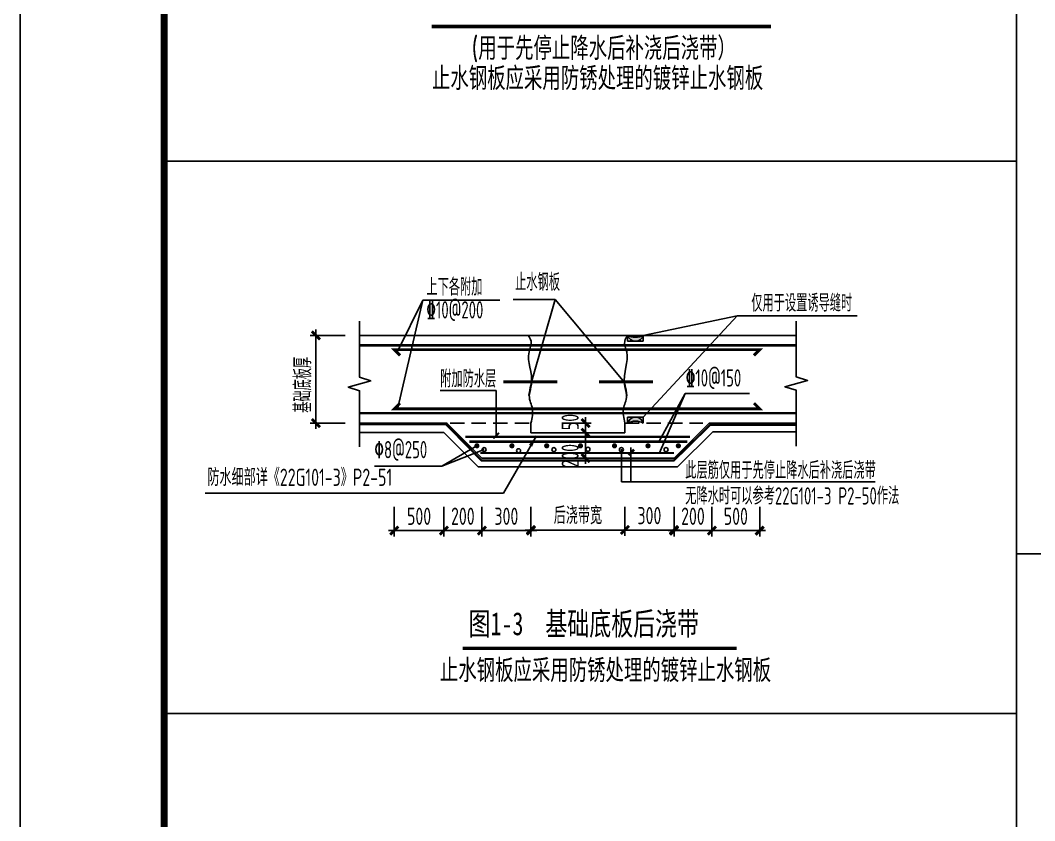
# Model space of a CAD drawing. Extents: x 698102 to 803227, y -138366 to 57555.
# Drawn here: x 698102 to 715741, y -122806 to -108891 of the extents above; entities that cross this region are included whole.
import ezdxf
from ezdxf.enums import TextEntityAlignment as Align

# ---------------------------------------------------------------- set-up
doc = ezdxf.new("R2010")
doc.units = 0
doc.header["$LTSCALE"] = 500
doc.linetypes.add('DASH', pattern=[0.35, 0.25, -0.1])
doc.linetypes.add('DASHED', pattern=[0.75, 0.5, -0.25])
doc.layers.get('0').update_dxf_attribs({"linetype": 'CONTINUOUS'})
doc.layers.get('Defpoints').update_dxf_attribs({"color": 1, "linetype": 'CONTINUOUS'})
doc.layers.add('_TSZ_PLOT_MARK', color=1, linetype='CONTINUOUS', plot=False)
for name, color, linetype in [('A-ANNO-TITLE', 4, 'CONTINUOUS'), ('DIM', 83, 'CONTINUOUS'), ('REINL', 12, 'CONTINUOUS'), ('TAB', 132, 'CONTINUOUS'), ('TEXT', 7, 'CONTINUOUS'), ('THICK', 6, 'CONTINUOUS'), ('THIN', 131, 'CONTINUOUS'), ('WALL_DE', 25, 'CONTINUOUS'), ('图层1', 6, 'DASHED')]:
    doc.layers.add(name, color=color, linetype=linetype)
doc.styles.add('TSSD_Dimension', font='Tssdeng.shx', dxfattribs={"width": 0.7, "bigfont": 'hztxt.shx'})
doc.styles.add('TSSD_Norm', font='tssdeng.shx', dxfattribs={"width": 0.8, "bigfont": 'hztxt.shx'})
doc.styles.add('TSSD_Rein', font='tssdeng.shx', dxfattribs={"width": 0.7, "bigfont": 'hztxt.shx'})
doc.styles.add('黑体', font='simhei.ttf')
doc.dimstyles.get("Standard").update_dxf_attribs({"dimtxt": 0.18, "dimasz": 0.18, "dimexe": 0.18, "dimexo": 0.0625, "dimgap": 0.09, "dimtad": 0, "dimtih": 1, "dimtoh": 1, "dimdec": 4, "dimzin": 0, "dimdsep": 46, "dimtxsty": 'Standard', "dimcen": 0.09, "dimadec": 0, "dimazin": 0, "dimtfac": 1, "dimtdec": 4, "dimtofl": 0, "dimtmove": 0, "dimatfit": 3, "dimfxl": 1, "dimtolj": 1, "dimtzin": 0, "dimarcsym": 0})
doc.dimstyles.new('TSSD_100_100', dxfattribs={"dimtxt": 300, "dimasz": 100, "dimexe": 100, "dimexo": 250, "dimgap": 100, "dimtad": 1, "dimdec": 0, "dimzin": 0, "dimdsep": 46, "dimtxsty": 'TSSD_Dimension', "dimblk": 'ARCHTICK', "dimcen": 0, "dimdle": 100, "dimclrt": 7, "dimadec": 0, "dimazin": 0, "dimtfac": 1, "dimtdec": 0, "dimtix": 1, "dimtmove": 2, "dimatfit": 3, "dimfxl": 800, "dimfxlon": 1, "dimtolj": 1, "dimtzin": 0, "dimarcsym": 0})

# ---------------------------------------------------------------- blocks, each defined once
blk = doc.blocks.new('_ArchTick')
at = {"color": 0, "linetype": 'ByBlock', "const_width": 0.5}
blk.add_lwpolyline([(-0.71, -0.71), (0.71, 0.71)], dxfattribs=at)
blk = doc.blocks.new('*D220')
at = {"layer": 'Defpoints', "color": 0, "transparency": 16777216}
for p in [(703241, -114369), (704000, -114369), (704000, -115893)]:
    blk.add_point(p, dxfattribs=at)
at = {"layer": 'DIM', "color": 0, "lineweight": -2, "transparency": 16777216}
for p, q in [((703241, -115993), (703241, -114269)), ((703750, -114369), (703141, -114369)), ((703750, -115893), (703141, -115893))]:
    blk.add_line(p, q, dxfattribs=at)
at = {"layer": 'DIM', "color": 0, "lineweight": -2, "transparency": 16777216, "xscale": 100, "yscale": 100, "zscale": 100}
for p, rotation in [((703241, -114369), 90), ((703241, -115893), 270)]:
    blk.add_blockref('_ArchTick', p, dxfattribs=dict(at, rotation=rotation))
blk = doc.blocks.new('*D221')
at = {"layer": 'Defpoints', "color": 0, "transparency": 16777216}
for p in [(707268, -115893), (707268, -116063), (707931, -115893)]:
    blk.add_point(p, dxfattribs=at)
at = {"layer": 'DIM', "color": 0, "lineweight": -2, "transparency": 16777216}
for p, q in [((707931, -115893), (707931, -115793)), ((707518, -115893), (708031, -115893)), ((707518, -116063), (708031, -116063)), ((707931, -116063), (707931, -115893)), ((707931, -116063), (707931, -116163))]:
    blk.add_line(p, q, dxfattribs=at)
at = {"layer": 'DIM', "color": 0, "lineweight": -2, "transparency": 16777216, "xscale": 100, "yscale": 100, "zscale": 100}
for p, rotation in [((707931, -115893), 270), ((707931, -116063), 90)]:
    blk.add_blockref('_ArchTick', p, dxfattribs=dict(at, rotation=rotation))
at = {"layer": 'DIM', "color": 7, "transparency": 16777216, "insert": (707663, -115874), "char_height": 300, "attachment_point": 5, "rotation": 90, "style": 'TSSD_Dimension'}
blk.add_mtext('\\A1;50', dxfattribs=at)
blk = doc.blocks.new('*D222')
at = {"layer": 'Defpoints', "color": 0, "transparency": 16777216}
for p in [(706127, -117101), (706981, -117101), (706981, -117763)]:
    blk.add_point(p, dxfattribs=at)
at = {"layer": 'DIM', "color": 0, "lineweight": -2, "transparency": 16777216}
for p, q in [((706127, -117351), (706127, -117863)), ((706981, -117351), (706981, -117863)), ((706027, -117763), (707081, -117763))]:
    blk.add_line(p, q, dxfattribs=at)
at = {"layer": 'DIM', "color": 0, "lineweight": -2, "transparency": 16777216, "xscale": 100, "yscale": 100, "zscale": 100, "rotation": 180}
blk.add_blockref('_ArchTick', (706127, -117763), dxfattribs=at)
at = {"layer": 'DIM', "color": 0, "lineweight": -2, "transparency": 16777216, "xscale": 100, "yscale": 100, "zscale": 100}
blk.add_blockref('_ArchTick', (706981, -117763), dxfattribs=at)
at = {"layer": 'DIM', "color": 7, "transparency": 16777216, "insert": (706554, -117513), "char_height": 300, "attachment_point": 5, "style": 'TSSD_Dimension'}
blk.add_mtext('\\A1;300', dxfattribs=at)
blk = doc.blocks.new('*D223')
at = {"layer": 'Defpoints', "color": 0, "transparency": 16777216}
for p in [(708614, -117101), (709469, -117101), (709469, -117752)]:
    blk.add_point(p, dxfattribs=at)
at = {"layer": 'DIM', "color": 0, "lineweight": -2, "transparency": 16777216}
for p, q in [((708614, -117351), (708614, -117852)), ((709469, -117351), (709469, -117852)), ((708514, -117752), (709569, -117752))]:
    blk.add_line(p, q, dxfattribs=at)
at = {"layer": 'DIM', "color": 0, "lineweight": -2, "transparency": 16777216, "xscale": 100, "yscale": 100, "zscale": 100, "rotation": 180}
blk.add_blockref('_ArchTick', (708614, -117752), dxfattribs=at)
at = {"layer": 'DIM', "color": 0, "lineweight": -2, "transparency": 16777216, "xscale": 100, "yscale": 100, "zscale": 100}
blk.add_blockref('_ArchTick', (709469, -117752), dxfattribs=at)
at = {"layer": 'DIM', "color": 7, "transparency": 16777216, "insert": (709041, -117502), "char_height": 300, "attachment_point": 5, "style": 'TSSD_Dimension'}
blk.add_mtext('\\A1;300', dxfattribs=at)
blk = doc.blocks.new('*D224')
at = {"layer": 'Defpoints', "color": 0, "transparency": 16777216}
for p in [(706981, -117101), (708614, -117101), (708614, -117752)]:
    blk.add_point(p, dxfattribs=at)
at = {"layer": 'DIM', "color": 0, "lineweight": -2, "transparency": 16777216}
for p, q in [((706981, -117351), (706981, -117852)), ((708614, -117351), (708614, -117852)), ((706881, -117752), (708714, -117752))]:
    blk.add_line(p, q, dxfattribs=at)
at = {"layer": 'DIM', "color": 0, "lineweight": -2, "transparency": 16777216, "xscale": 100, "yscale": 100, "zscale": 100, "rotation": 180}
blk.add_blockref('_ArchTick', (706981, -117752), dxfattribs=at)
at = {"layer": 'DIM', "color": 0, "lineweight": -2, "transparency": 16777216, "xscale": 100, "yscale": 100, "zscale": 100}
blk.add_blockref('_ArchTick', (708614, -117752), dxfattribs=at)
at = {"layer": 'DIM', "color": 7, "transparency": 16777216, "insert": (707798, -117502), "char_height": 300, "attachment_point": 5, "style": 'TSSD_Dimension'}
blk.add_mtext('\\A1;后浇带宽 ', dxfattribs=at)
blk = doc.blocks.new('*D225')
at = {"layer": 'Defpoints', "color": 0, "transparency": 16777216}
for p in [(707268, -116063), (707931, -116063), (706413, -116503)]:
    blk.add_point(p, dxfattribs=at)
at = {"layer": 'DIM', "color": 0, "lineweight": -2, "transparency": 16777216}
for p, q in [((707518, -116063), (708031, -116063)), ((707931, -116603), (707931, -115963)), ((707131, -116503), (708031, -116503))]:
    blk.add_line(p, q, dxfattribs=at)
at = {"layer": 'DIM', "color": 0, "lineweight": -2, "transparency": 16777216, "xscale": 100, "yscale": 100, "zscale": 100}
for p, rotation in [((707931, -116063), 90), ((707931, -116503), 270)]:
    blk.add_blockref('_ArchTick', p, dxfattribs=dict(at, rotation=rotation))
at = {"layer": 'DIM', "color": 7, "transparency": 16777216, "insert": (707663, -116462), "char_height": 300, "attachment_point": 5, "rotation": 90, "style": 'TSSD_Dimension'}
blk.add_mtext('\\A1;200', dxfattribs=at)
blk = doc.blocks.new('*D226')
at = {"layer": 'Defpoints', "color": 0, "transparency": 16777216}
for p in [(705467, -117101), (706127, -117101), (705467, -117763)]:
    blk.add_point(p, dxfattribs=at)
at = {"layer": 'DIM', "color": 0, "lineweight": -2, "transparency": 16777216}
for p, q in [((705467, -117351), (705467, -117863)), ((706127, -117351), (706127, -117863)), ((706227, -117763), (705367, -117763))]:
    blk.add_line(p, q, dxfattribs=at)
at = {"layer": 'DIM', "color": 0, "lineweight": -2, "transparency": 16777216, "xscale": 100, "yscale": 100, "zscale": 100, "rotation": 180}
blk.add_blockref('_ArchTick', (705467, -117763), dxfattribs=at)
at = {"layer": 'DIM', "color": 0, "lineweight": -2, "transparency": 16777216, "xscale": 100, "yscale": 100, "zscale": 100}
blk.add_blockref('_ArchTick', (706127, -117763), dxfattribs=at)
at = {"layer": 'DIM', "color": 7, "transparency": 16777216, "insert": (705797, -117513), "char_height": 300, "attachment_point": 5, "style": 'TSSD_Dimension'}
blk.add_mtext('\\A1;200', dxfattribs=at)
blk = doc.blocks.new('*D227')
at = {"layer": 'Defpoints', "color": 0, "transparency": 16777216}
for p in [(704605, -117101), (705467, -117101), (704605, -117763)]:
    blk.add_point(p, dxfattribs=at)
at = {"layer": 'DIM', "color": 0, "lineweight": -2, "transparency": 16777216}
for p, q in [((704605, -117351), (704605, -117863)), ((705467, -117351), (705467, -117863)), ((705567, -117763), (704505, -117763))]:
    blk.add_line(p, q, dxfattribs=at)
at = {"layer": 'DIM', "color": 0, "lineweight": -2, "transparency": 16777216, "xscale": 100, "yscale": 100, "zscale": 100, "rotation": 180}
blk.add_blockref('_ArchTick', (704605, -117763), dxfattribs=at)
at = {"layer": 'DIM', "color": 0, "lineweight": -2, "transparency": 16777216, "xscale": 100, "yscale": 100, "zscale": 100}
blk.add_blockref('_ArchTick', (705467, -117763), dxfattribs=at)
at = {"layer": 'DIM', "color": 7, "transparency": 16777216, "insert": (705036, -117513), "char_height": 300, "attachment_point": 5, "style": 'TSSD_Dimension'}
blk.add_mtext('\\A1;500', dxfattribs=at)
blk = doc.blocks.new('*D228')
at = {"layer": 'Defpoints', "color": 0, "transparency": 16777216}
for p in [(709469, -117101), (710128, -117101), (710128, -117763)]:
    blk.add_point(p, dxfattribs=at)
at = {"layer": 'DIM', "color": 0, "lineweight": -2, "transparency": 16777216}
for p, q in [((709469, -117351), (709469, -117863)), ((710128, -117351), (710128, -117863)), ((709369, -117763), (710228, -117763))]:
    blk.add_line(p, q, dxfattribs=at)
at = {"layer": 'DIM', "color": 0, "lineweight": -2, "transparency": 16777216, "xscale": 100, "yscale": 100, "zscale": 100, "rotation": 180}
blk.add_blockref('_ArchTick', (709469, -117763), dxfattribs=at)
at = {"layer": 'DIM', "color": 0, "lineweight": -2, "transparency": 16777216, "xscale": 100, "yscale": 100, "zscale": 100}
blk.add_blockref('_ArchTick', (710128, -117763), dxfattribs=at)
at = {"layer": 'DIM', "color": 7, "transparency": 16777216, "insert": (709798, -117513), "char_height": 300, "attachment_point": 5, "style": 'TSSD_Dimension'}
blk.add_mtext('\\A1;200', dxfattribs=at)
blk = doc.blocks.new('*D229')
at = {"layer": 'Defpoints', "color": 0, "transparency": 16777216}
for p in [(710128, -117101), (710959, -117101), (710959, -117763)]:
    blk.add_point(p, dxfattribs=at)
at = {"layer": 'DIM', "color": 0, "lineweight": -2, "transparency": 16777216}
for p, q in [((710128, -117351), (710128, -117863)), ((710959, -117351), (710959, -117863)), ((710028, -117763), (711059, -117763))]:
    blk.add_line(p, q, dxfattribs=at)
at = {"layer": 'DIM', "color": 0, "lineweight": -2, "transparency": 16777216, "xscale": 100, "yscale": 100, "zscale": 100, "rotation": 180}
blk.add_blockref('_ArchTick', (710128, -117763), dxfattribs=at)
at = {"layer": 'DIM', "color": 0, "lineweight": -2, "transparency": 16777216, "xscale": 100, "yscale": 100, "zscale": 100}
blk.add_blockref('_ArchTick', (710959, -117763), dxfattribs=at)
at = {"layer": 'DIM', "color": 7, "transparency": 16777216, "insert": (710544, -117513), "char_height": 300, "attachment_point": 5, "style": 'TSSD_Dimension'}
blk.add_mtext('\\A1;500', dxfattribs=at)

msp = doc.modelspace()

# ---------------------------------------------------------------- hatches: boundary and pattern name
at = {"layer": 'THIN'}
for points in [[(708803.69, -114471.03, 0.32397643), (708934.9, -114369.09, -0.23999183), (708662.88, -114369.09, 0.32397643), (708794.09, -114471.03)], [(708934.9, -115893.07, 0.23999183), (708662.88, -115893.07, -0.32397643), (708794.09, -115791.13), (708803.69, -115791.13, -0.32397643)]]:
    msp.add_hatch(color=256, dxfattribs=at).paths.add_polyline_path(points)

# ---------------------------------------------------------------- linework, layer by layer
at = {"layer": '_TSZ_PLOT_MARK'}
msp.add_lwpolyline([(698101.92, -138366.22), (803226.92, -138366.22), (803226.92, -78966.22), (698101.92, -78966.22)], close=True, dxfattribs=at)
at = {"layer": 'A-ANNO-TITLE'}
msp.add_lwpolyline([(698101.92, -138366.22), (803226.92, -138366.22), (803226.92, -78966.22), (698101.92, -78966.22)], close=True, dxfattribs=at)
at = {"layer": 'A-ANNO-TITLE', "const_width": 120}
msp.add_lwpolyline([(700601.92, -137366.22), (802226.92, -137366.22), (802226.92, -79966.22), (700601.92, -79966.22)], close=True, dxfattribs=at)
at = {"layer": 'Defpoints', "const_width": 50}
for points in [[(710858.9, -114716.12), (710958.9, -114616.12), (704605.3, -114616.12), (704705.3, -114716.12)], [(710858.9, -115545.91), (710958.9, -115645.91), (704605.3, -115645.91), (704705.3, -115545.91)]]:
    msp.add_lwpolyline(points, dxfattribs=at)
at = {"layer": 'REINL', "const_width": 44.65}
for points in [[(704000.29, -114541.54), (711595.1, -114541.54)], [(711595.1, -115720.91), (704000.29, -115720.91)], [(705911.79, -116217.62), (709700.76, -116217.62)], [(708678.92, -116450.35), (708773.63, -116355.64)]]:
    msp.add_lwpolyline(points, dxfattribs=at)
for points in [[(706019.06, -116288.43, 1), (706063.71, -116288.43, 1)], [(706628.53, -116288.43, 1), (706673.18, -116288.43, 1)], [(707232.66, -116288.43, 1), (707277.31, -116288.43, 1)], [(707820.74, -116288.43, 1), (707865.39, -116288.43, 1)], [(708411.78, -116288.43, 1), (708456.43, -116288.43, 1)], [(708994.2, -116288.43, 1), (709038.85, -116288.43, 1)], [(709522.13, -116288.43, 1), (709566.78, -116288.43, 1)]]:
    msp.add_lwpolyline(points, format="xyb", close=True, dxfattribs=at)
at = {"layer": 'REINL', "linetype": 'DASH', "const_width": 35.72}
msp.add_lwpolyline([(706102.88, -116412.37), (709466.51, -116412.37)], dxfattribs=at)
at = {"layer": 'REINL'}
for centre in [(706167.13, -116353.86), (706765.98, -116373.51), (707379.96, -116353.86), (707972.38, -116349.27), (708554.26, -116353.86), (709329.77, -116353.86)]:
    msp.add_circle(centre, 34.93, dxfattribs=at)
at = {"layer": 'TAB'}
for points in [[(700601.92, -111339.91), (715421.92, -111339.91), (715421.92, -101739.91), (700601.92, -101739.91)], [(715421.92, -118166.22), (730241.92, -118166.22), (730241.92, -108566.22), (715421.92, -108566.22)], [(700601.92, -120939.91), (715421.92, -120939.91), (715421.92, -111339.91), (700601.92, -111339.91)], [(715421.92, -127766.22), (730241.92, -127766.22), (730241.92, -118166.22), (715421.92, -118166.22)], [(700601.92, -130539.91), (715421.92, -130539.91), (715421.92, -120939.91), (700601.92, -120939.91)]]:
    msp.add_lwpolyline(points, close=True, dxfattribs=at)
at = {"layer": 'TEXT', "color": 3}
for p, q in [((704667.8, -114636.26), (705104, -113755.93)), ((705104, -113755.93), (704667.8, -115626.19)), ((705104, -113755.93), (706438.88, -113755.93))]:
    msp.add_line(p, q, dxfattribs=at)
at = {"layer": 'THICK', "color": 161, "const_width": 63}
for points in [[(705256.68, -108998.1), (711155.41, -108998.1)], [(705793.94, -119808.69), (710558.97, -119808.69)]]:
    msp.add_lwpolyline(points, dxfattribs=at)
at = {"layer": 'THICK', "const_width": 53.58}
for points in [[(706503.17, -115178.1), (707440.91, -115178.1)], [(708165.5, -115178.1), (709103.24, -115178.1)]]:
    msp.add_lwpolyline(points, dxfattribs=at)
at = {"layer": 'THIN'}
for p, q in [((706672.99, -113745.53), (707403.13, -113745.53)), ((707403.13, -113745.53), (706994.85, -115158.75)), ((707403.13, -113745.53), (708583.67, -115158.75)), ((708934.9, -114369.09), (710565.01, -114028.61)), ((710565.01, -114028.61), (708934.9, -115791.13)), ((710565.01, -114028.61), (712655.15, -114028.61)), ((706375.93, -115325.69), (705404.68, -115325.69)), ((706375.93, -116131.71), (706375.93, -115325.69)), ((709203.51, -116217.62), (709665.39, -115380.31)), ((709665.39, -115380.31), (709215.44, -116412.37)), ((709665.39, -115380.31), (710781.01, -115380.31)), ((706063.6, -116655.06), (705467.08, -116058.55)), ((706126.72, -116502.66), (705517.13, -115893.07)), ((709468.67, -116502.66), (710078.26, -115893.07)), ((709531.8, -116655.06), (710141.39, -116045.47)), ((705433.06, -116644.07), (706041.39, -116288.43)), ((705433.06, -116644.07), (706167.13, -116353.86)), ((708557.89, -116349.37), (708557.89, -116912.25)), ((708716.9, -116912.25), (708716.9, -116317.21)), ((704259.24, -116644.07), (705433.06, -116644.07)), ((708557.89, -116912.25), (711593.94, -116912.25)), ((712966.17, -116912.25), (708716.9, -116912.25))]:
    msp.add_line(p, q, dxfattribs=at)
at = {"layer": 'THIN', "linetype": 'ByBlock'}
for p, q in [((704000.29, -114369.09), (711595.1, -114369.09)), ((704000.29, -115893.07), (705525.57, -115893.07)), ((704000.29, -116057.92), (705467.08, -116058.55)), ((706981.25, -116063.08), (708614.14, -116063.08)), ((710078.26, -115893.07), (711179.64, -115893.07)), ((710078.26, -115893.07), (711595.1, -115893.07)), ((710141.39, -116045.47), (711595.1, -116045.47)), ((706126.72, -116502.66), (709468.67, -116502.66)), ((706063.6, -116655.06), (709531.8, -116655.06))]:
    msp.add_line(p, q, dxfattribs=at)
at = {"layer": 'THIN'}
for points in [[(704000.29, -114119.05), (704000.29, -115097.41), (704196.75, -115159.92), (703803.83, -115267.08), (704000.29, -115329.59), (704000.29, -116307.96)], [(711595.1, -114119.05), (711595.1, -115091.19), (711791.56, -115153.7), (711398.64, -115260.86), (711595.1, -115323.37), (711595.1, -116295.51)]]:
    msp.add_lwpolyline(points, dxfattribs=at)
for centre, radius, start, end in [((708798.89, -114102.05), 299.68, 243.009419, 296.990581), ((708798.89, -114329.44), 141.67, 196.253443, 343.746557), ((708798.89, -115932.72), 141.67, 16.253443, 163.746557), ((708798.89, -116160.11), 299.68, 63.009419, 116.990581)]:
    msp.add_arc(centre, radius, start, end, dxfattribs=at)
at = {"layer": 'THIN', "linetype": 'ByBlock'}
for points in [[(706981.25, -115893.07), (707005.92, -115640.38), (706952.53, -115408.98), (706998.65, -115166.17), (706945.48, -115413.84), (706981.86, -115254.77), (706949, -114654.8), (706982.94, -114466.67), (706932.51, -114369.09)], [(708614.14, -115893.07), (708589.47, -115640.38), (708642.86, -115408.98), (708596.75, -115166.17), (708649.91, -115413.84), (708613.54, -115254.77), (708646.39, -114654.8), (708612.45, -114466.67), (708662.88, -114369.09)]]:
    msp.add_spline(points, degree=3, dxfattribs=at)
at = {"layer": 'WALL_DE'}
for p, q in [((708662.88, -114369.09), (708662.88, -114471.03)), ((708662.88, -114471.03), (708934.9, -114471.03)), ((708934.9, -114471.03), (708934.9, -114369.09)), ((708662.88, -115791.13), (708934.9, -115791.13)), ((708662.88, -115893.07), (708662.88, -115791.13)), ((708934.9, -115791.13), (708934.9, -115893.07)), ((706981.25, -115893.07), (706981.25, -116063.08)), ((708614.14, -115893.07), (708614.14, -116063.08))]:
    msp.add_line(p, q, dxfattribs=at)
at = {"layer": 'WALL_DE', "linetype": 'DASHED'}
for p, q in [((705573.88, -115893.07), (706981.25, -115893.07)), ((708614.14, -115893.07), (709969.12, -115893.07))]:
    msp.add_line(p, q, dxfattribs=at)
at = {"layer": '图层1', "const_width": 35.72}
for points in [[(704000.29, -115917.17), (705506.92, -115917.17), (706120.87, -116543.17), (709467.87, -116543.17), (710098.33, -115923.9), (711595.1, -115923.9)], [(705840.84, -116131.71), (709749, -116131.71)]]:
    msp.add_lwpolyline(points, dxfattribs=at)

# ---------------------------------------------------------------- block references
at = {"layer": 'DIM', "xscale": 70, "yscale": 70, "zscale": 70}
msp.add_blockref('_ArchTick', (706375.93, -116111.75), dxfattribs=at)

# ---------------------------------------------------------------- texts
at = {"layer": 'TEXT'}
for s, height, style, width, p in [('(用于先停止降水后\x90\x90补浇\x90后浇带）', 400, 'TSSD_Norm', 0.8, (705951.29, -109580.34)), ('止水钢板应采用防锈处理的镀锌止水钢板', 400, 'TSSD_Norm', 0.8, (705259.95, -110103.57)), ('仅用于设置诱导缝时', 300, 'TSSD_Rein', 0.65, (710812.83, -113955.17)), ('附加防水层', 300, 'TSSD_Rein', 0.65, (705402.95, -115272.88)), ('止水钢板应采用防锈处理的镀锌止水钢板', 400, 'TSSD_Norm', 0.8, (705397.71, -120395.7))]:
    msp.add_text(s, height=height, dxfattribs=dict(at, style=style, width=width)).set_placement(p)
at = {"layer": 'TEXT', "color": 3, "style": 'TSSD_Rein', "width": 0.65}
for s, p in [('上下各附加', (705162.99, -113676.95)), ('%%13210@200', (705162.84, -114074.58))]:
    msp.add_text(s, height=300, dxfattribs=at).set_placement(p)
at = {"layer": 'TEXT', "style": 'TSSD_Rein', "width": 0.65}
msp.add_text('止水钢板', height=300, dxfattribs=at).set_placement((707486.61, -113682.88), align=Align.BOTTOM_RIGHT)
msp.add_text('基础底板厚', height=300, rotation=90.000001, dxfattribs=at).set_placement((703164.21, -115715.3))
at = {"layer": 'TEXT', "ltscale": 99, "style": 'TSSD_Rein', "width": 0.65}
msp.add_text('%%13210@150', height=300, dxfattribs=at).set_placement((709673.27, -115347.97), align=Align.BOTTOM_LEFT)
at = {"layer": 'TEXT'}
for s, style, width, p in [('%%1308@250', 'TSSD_Rein', 0.65, (704259.24, -116594.86)), ('防水细部详《22G101-3》P2-51', 'TSSD_Norm', 0.7, (701355.44, -117075.24))]:
    msp.add_text(s, height=300, dxfattribs=dict(at, style=style, width=width)).set_placement(p, align=Align.BOTTOM_LEFT)
at = {"layer": 'TEXT', "ltscale": 99, "style": 'TSSD_Rein', "width": 0.65}
for s, p in [('此层筋仅用于先停止降水后\x90补\x90浇后浇带', (709664.18, -116863.46)), ('无降水时可以参考22G101-3 P2-50作法', (709664.18, -117308.81))]:
    msp.add_text(s, height=300, dxfattribs=at).set_placement(p)
at = {"layer": 'THICK', "color": 161, "style": '黑体', "width": 0.7}
msp.add_text('图1-3  基础底板后浇带', height=400, dxfattribs=at).set_placement((705896.93, -119580.28))

# ---------------------------------------------------------------- dimensions: what is measured, and where the dimension line sits
at = {"layer": 'DIM'}
for base, p1, p2, angle, text, picture, middle in [((703241.05, -114369.09), (704000.29, -115893.07), (704000.29, -114369.09), 90, ' ', '*D220', (703241.05, -115131.08)), ((710128.31, -117763.34), (709468.67, -117100.98), (710128.31, -117100.98), 180, '200', '*D228', (709798.49, -117513.34)), ((710958.9, -117763.34), (710128.31, -117100.98), (710958.9, -117100.98), 180, '500', '*D229', (710543.6, -117513.34))]:
    dim = msp.add_linear_dim(base=base, p1=p1, p2=p2, angle=angle, text=text, dimstyle='TSSD_100_100', dxfattribs=at)
    dim.commit()
    dim.dimension.update_dxf_attribs({"geometry": picture, "text_midpoint": middle})
for base, p1, p2, text, picture, middle in [((707930.95, -115893.07), (707267.86, -116063.08), (707267.86, -115893.07), '50', '*D221', (707663.05, -115873.56)), ((707930.95, -116063.08), (706413.33, -116502.66), (707267.86, -116063.08), '200', '*D225', (707663.05, -116462.03))]:
    dim = msp.add_linear_dim(base=base, p1=p1, p2=p2, angle=90, text=text, dimstyle='TSSD_100_100', dxfattribs=at)
    dim.commit()
    dim.dimension.update_dxf_attribs({"geometry": picture, "text_midpoint": middle, "dimtype": 160})
for base, p1, p2, text, picture, middle in [((704605.3, -117763.34), (705467.08, -117100.98), (704605.3, -117100.98), '500', '*D227', (705036.19, -117513.34)), ((705467.08, -117763.34), (706126.72, -117100.98), (705467.08, -117100.98), '200', '*D226', (705796.9, -117513.34)), ((706981.25, -117763.34), (706126.72, -117100.98), (706981.25, -117100.98), '300', '*D222', (706553.99, -117513.34)), ((708614.14, -117751.91), (706981.25, -117100.98), (708614.14, -117100.98), '后浇带宽 ', '*D224', (707797.7, -117501.91)), ((709468.67, -117751.91), (708614.14, -117100.98), (709468.67, -117100.98), '300', '*D223', (709041.4, -117501.91))]:
    dim = msp.add_linear_dim(base=base, p1=p1, p2=p2, text=text, dimstyle='TSSD_100_100', dxfattribs=at)
    dim.commit()
    dim.dimension.update_dxf_attribs({"geometry": picture, "text_midpoint": middle})

# ---------------------------------------------------------------- leaders
msp.add_leader([(707075.37, -116113.08), (706502.96, -117110.8), (701317.42, -117110.8)], dimstyle='Standard', override={"dimasz": 200}, dxfattribs=at)

doc.saveas('drawing.dxf')
